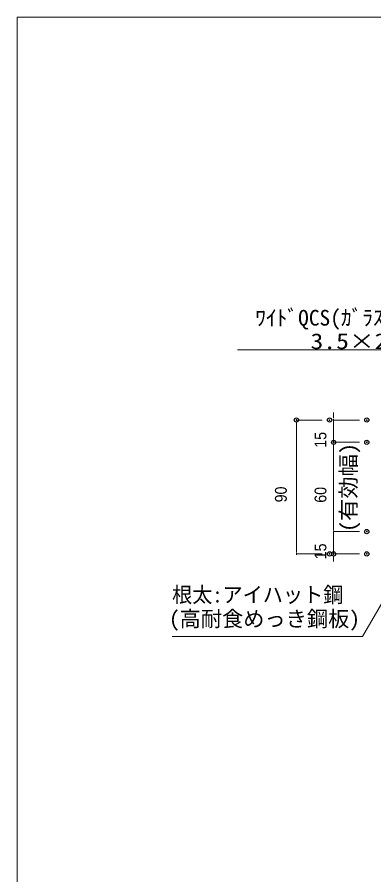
# Model space of a CAD drawing. Units: millimetres, scale not verified. Extents: x -12715 to 12220, y -3398 to 4210.
# Drawn here: x 419 to 659, y 3019 to 3596 of the extents above; entities that cross this region are included whole.
import ezdxf
from ezdxf.enums import TextEntityAlignment as Align

# ---------------------------------------------------------------- set-up
doc = ezdxf.new("R2010")
doc.units = ezdxf.units.MM
doc.header["$LTSCALE"] = 5.7
doc.header["$PDMODE"] = 32
doc.header["$PDSIZE"] = 2.85
for name, color, linetype, lineweight in [('0-0_図枠', 7, 'Continuous', 9), ('0-2_文字', 4, 'Continuous', 9), ('0-3_寸法', 7, 'Continuous', 9), ('0-7_0', 7, 'Continuous', 9)]:
    doc.layers.add(name, color=color, linetype=linetype, lineweight=lineweight)
doc.layers.add('0-8_DEFPOINTS', color=7, linetype='Continuous')
doc.styles.add('Osaka', font='')
doc.styles.add('ＭＳ ゴシック', font='')
doc.styles.get('Osaka').set_extended_font_data('Osaka')
doc.styles.get('ＭＳ ゴシック').set_extended_font_data('MS Gothic')

# ---------------------------------------------------------------- blocks, each defined once
blk = doc.blocks.new('シンボル-23')
at = {"layer": '0-2_文字', "style": 'ＭＳ ゴシック', "width": 0.95}
blk.add_text('根太:アイハット鋼', height=417.9, dxfattribs=at).set_placement((-1232, 430.3), align=Align.BOTTOM_LEFT)
at = {"layer": '0-2_文字', "style": 'ＭＳ ゴシック'}
blk.add_text('(高耐食めっき鋼板)', height=417.9, dxfattribs=at).set_placement((-1314.7, -217.8), align=Align.BOTTOM_LEFT)
blk = doc.blocks.new('_DOT')
at = {"layer": '0-7_0'}
for p, q in [((-20, 0), (-40, 0)), ((-10, 0), (10, 0))]:
    blk.add_line(p, q, dxfattribs=at)

msp = doc.modelspace()

# ---------------------------------------------------------------- linework, layer by layer
at = {"layer": '0-0_図枠', "color": 5}
msp.add_lwpolyline([(418.984, 3595.811), (2418.984, 3595.811), (2418.984, 2295.811), (418.984, 2295.811)], close=True, dxfattribs=at)
at = {"layer": '0-2_文字'}
for p, q in [((771.59, 3372.186), (566.979, 3372.186)), ((651.043, 3179.416), (685.952, 3239.882)), ((651.043, 3179.416), (523.077, 3179.416))]:
    msp.add_line(p, q, dxfattribs=at)
at = {"layer": '0-3_寸法'}
for p, q in [((631.6, 3327.471), (631.6, 3329.975)), ((623.885, 3324.968), (606.6, 3324.968)), ((606.6, 3237.471), (606.6, 3322.464)), ((648.885, 3324.968), (631.6, 3324.968)), ((631.6, 3324.968), (631.6, 3309.968)), ((648.885, 3309.968), (631.6, 3309.968)), ((648.885, 3309.968), (631.6, 3309.968)), ((631.6, 3252.471), (631.6, 3307.464)), ((631.6, 3307.464), (631.6, 3304.96)), ((631.6, 3252.471), (631.6, 3254.975)), ((648.885, 3249.968), (631.6, 3249.968)), ((648.885, 3249.968), (631.6, 3249.968)), ((631.6, 3249.968), (631.6, 3234.968)), ((623.885, 3234.968), (606.6, 3234.968)), ((648.885, 3234.968), (631.6, 3234.968)), ((631.6, 3232.464), (631.6, 3229.96))]:
    msp.add_line(p, q, dxfattribs=at)
at = {"layer": '0-8_DEFPOINTS'}
for p in [(606.6, 3324.968), (628.885, 3324.968), (653.885, 3324.968), (631.6, 3309.968), (653.885, 3309.968), (653.885, 3249.968), (628.885, 3234.968), (631.6, 3234.968), (653.885, 3234.968)]:
    msp.add_point(p, dxfattribs=at)

# ---------------------------------------------------------------- block references
at = {"layer": '0-2_文字', "xscale": 0.025, "yscale": 0.025}
msp.add_blockref('シンボル-23', (553.877, 3188.4), dxfattribs=at)
at = {"layer": '0-3_寸法', "xscale": 0.06259308, "yscale": 0.06259308}
for p, rotation in [((631.6, 3324.968), 270), ((606.6, 3324.968), 90), ((631.6, 3309.968), 90), ((631.6, 3309.968), 90), ((631.6, 3249.968), 270), ((631.6, 3249.968), 270), ((606.6, 3234.968), 270), ((631.6, 3234.968), 90)]:
    msp.add_blockref('_DOT', p, dxfattribs=dict(at, rotation=rotation))

# ---------------------------------------------------------------- texts
at = {"layer": '0-2_文字', "style": 'ＭＳ ゴシック'}
msp.add_text('ﾜｲﾄﾞQCS(ｶﾞﾗｽ繊維入ﾎﾟﾘｶｰﾎﾞﾈｰﾄ)', height=10.56, dxfattribs=at).set_placement((578.921, 3385.283), align=Align.BOTTOM_LEFT)
at = {"layer": '0-2_文字', "style": 'ＭＳ ゴシック', "width": 1.2}
msp.add_text('3.5×28(SUS)ビス固定', height=10.56, dxfattribs=at).set_placement((616.025, 3369.497), align=Align.BOTTOM_LEFT)
at = {"layer": '0-3_寸法', "style": 'Osaka', "width": 0.9}
for s, p in [('15', (629.1, 3306.35)), ('90', (602.474, 3269.626)), ('60', (629.1, 3269.367)), ('15', (629.1, 3231.35))]:
    msp.add_text(s, height=7.918, rotation=90, dxfattribs=at).set_placement(p, align=Align.BOTTOM_LEFT)
at = {"layer": '0-3_寸法', "color": 4, "style": 'ＭＳ ゴシック', "width": 1.05}
msp.add_text('(有効幅)', height=10.45, rotation=90, dxfattribs=at).set_placement((649.853, 3249.677), align=Align.BOTTOM_LEFT)

doc.saveas('drawing.dxf')
